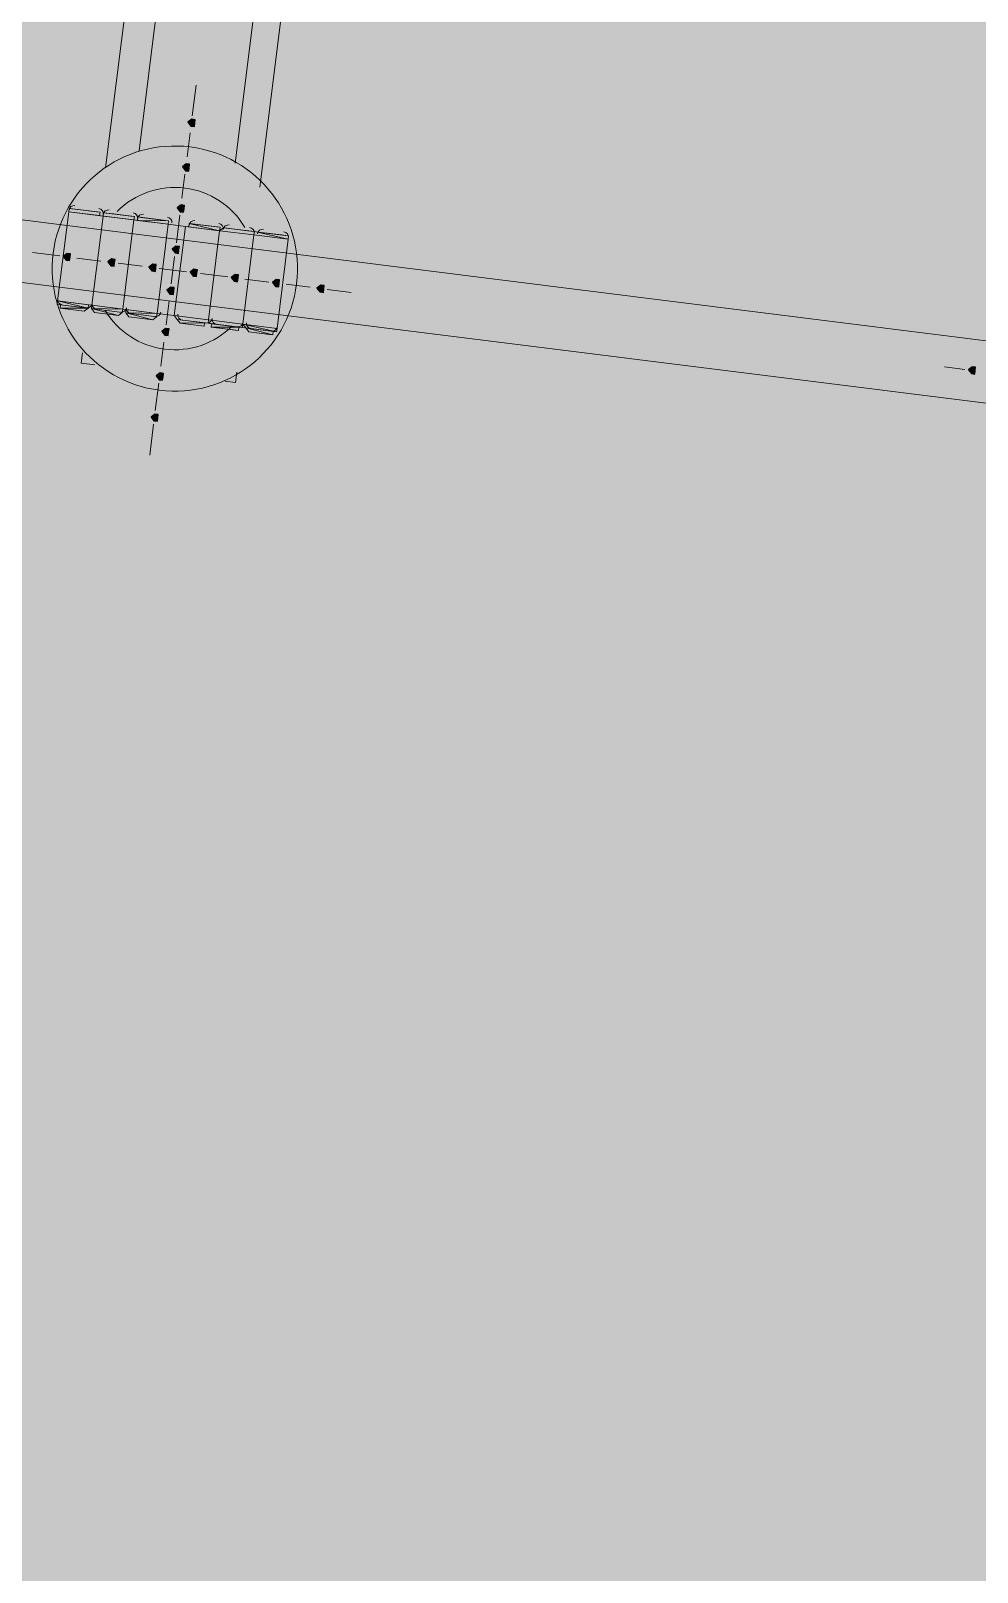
# Model space of a CAD drawing. Header units: metres. Extents: x -4 to 509425, y 7549 to 4732445.
# Drawn here: x 476029.054 to 476031.373, y 4719740.598 to 4719744.376 of the extents above; entities that cross this region are included whole.
import ezdxf

# ---------------------------------------------------------------- set-up
doc = ezdxf.new("R2010")
doc.units = ezdxf.units.M
doc.header["$LTSCALE"] = 0.01
doc.header["$MEASUREMENT"] = 0
doc.layers.get('0').update_dxf_attribs({"lineweight": 0})
doc.layers.add('_SUBESTACIÓN', color=1, linetype='Continuous')
doc.layers.add('SUBESTACION LA VID', color=253, linetype='Continuous')

# ---------------------------------------------------------------- blocks, each defined once
blk = doc.blocks.new('A$Cfff6051d')
at = {"layer": 'SUBESTACION LA VID', "transparency": 33554687}
h = blk.add_hatch(color=256, dxfattribs=at)
h.dxf.hatch_style = 2
h.paths.add_polyline_path([(476029.4561, 4719744.1493), (476029.4571, 4719744.1577), (476029.4487, 4719744.1588), (476029.4393, 4719744.1514), (476029.4466, 4719744.142), (476029.455, 4719744.1409)])
h = blk.add_hatch(color=256, dxfattribs=at)
h.dxf.hatch_style = 2
h.paths.add_polyline_path([(476029.4424, 4719744.0401), (476029.4434, 4719744.0485), (476029.435, 4719744.0496), (476029.4256, 4719744.0422), (476029.4329, 4719744.0328), (476029.4413, 4719744.0317)])
h = blk.add_hatch(color=256, dxfattribs=at)
h.dxf.hatch_style = 2
h.paths.add_polyline_path([(476029.4297, 4719743.9393), (476029.4308, 4719743.9477), (476029.4224, 4719743.9488), (476029.4129, 4719743.9414), (476029.4203, 4719743.932), (476029.4287, 4719743.9309)])
h = blk.add_hatch(color=256, dxfattribs=at)
h.dxf.hatch_style = 2
h.paths.add_polyline_path([(476029.4171, 4719743.8385), (476029.4181, 4719743.8469), (476029.4097, 4719743.8479), (476029.4003, 4719743.8406), (476029.4076, 4719743.8311), (476029.416, 4719743.8301)])
h = blk.add_hatch(color=256, dxfattribs=at)
h.dxf.hatch_style = 2
h.paths.add_polyline_path([(476029.1504, 4719743.8207), (476029.1514, 4719743.8291), (476029.143, 4719743.8302), (476029.1336, 4719743.8228), (476029.1409, 4719743.8134), (476029.1493, 4719743.8123)])
h = blk.add_hatch(color=256, dxfattribs=at)
h.dxf.hatch_style = 2
h.paths.add_polyline_path([(476029.2596, 4719743.807), (476029.2606, 4719743.8154), (476029.2522, 4719743.8165), (476029.2428, 4719743.8092), (476029.2501, 4719743.7997), (476029.2585, 4719743.7986)])
h = blk.add_hatch(color=256, dxfattribs=at)
h.dxf.hatch_style = 2
h.paths.add_polyline_path([(476029.3604, 4719743.7944), (476029.3614, 4719743.8028), (476029.353, 4719743.8039), (476029.3436, 4719743.7965), (476029.3509, 4719743.7871), (476029.3593, 4719743.786)])
h = blk.add_hatch(color=256, dxfattribs=at)
h.dxf.hatch_style = 2
h.paths.add_polyline_path([(476029.4612, 4719743.7818), (476029.4622, 4719743.7902), (476029.4538, 4719743.7912), (476029.4444, 4719743.7839), (476029.4517, 4719743.7744), (476029.4601, 4719743.7734)])
h = blk.add_hatch(color=256, dxfattribs=at)
h.dxf.hatch_style = 2
h.paths.add_polyline_path([(476029.562, 4719743.7691), (476029.563, 4719743.7775), (476029.5546, 4719743.7786), (476029.5452, 4719743.7712), (476029.5525, 4719743.7618), (476029.5609, 4719743.7607)])
h = blk.add_hatch(color=256, dxfattribs=at)
h.dxf.hatch_style = 2
h.paths.add_polyline_path([(476029.6628, 4719743.7565), (476029.6638, 4719743.7649), (476029.6554, 4719743.766), (476029.646, 4719743.7586), (476029.6533, 4719743.7492), (476029.6617, 4719743.7481)])
h = blk.add_hatch(color=256, dxfattribs=at)
h.dxf.hatch_style = 2
h.paths.add_polyline_path([(476029.4045, 4719743.7377), (476029.4055, 4719743.7461), (476029.3971, 4719743.7471), (476029.3877, 4719743.7398), (476029.395, 4719743.7303), (476029.4034, 4719743.7293)])
h = blk.add_hatch(color=256, dxfattribs=at)
h.dxf.hatch_style = 2
h.paths.add_polyline_path([(476029.772, 4719743.7428), (476029.773, 4719743.7512), (476029.7646, 4719743.7523), (476029.7552, 4719743.7449), (476029.7625, 4719743.7355), (476029.7709, 4719743.7344)])
h = blk.add_hatch(color=256, dxfattribs=at)
h.dxf.hatch_style = 2
h.paths.add_polyline_path([(476029.3918, 4719743.6369), (476029.3929, 4719743.6453), (476029.3845, 4719743.6463), (476029.375, 4719743.639), (476029.3824, 4719743.6295), (476029.3908, 4719743.6285)])
h = blk.add_hatch(color=256, dxfattribs=at)
h.dxf.hatch_style = 2
h.paths.add_polyline_path([(476029.3781, 4719743.5277), (476029.3792, 4719743.5361), (476029.3708, 4719743.5371), (476029.3613, 4719743.5298), (476029.3687, 4719743.5203), (476029.3771, 4719743.5193)])
h = blk.add_hatch(color=256, dxfattribs=at)
h.dxf.hatch_style = 2
h.paths.add_polyline_path([(476031.368, 4719743.5427), (476031.3691, 4719743.5511), (476031.3607, 4719743.5522), (476031.3512, 4719743.5448), (476031.3586, 4719743.5354), (476031.367, 4719743.5343)])
h = blk.add_hatch(color=256, dxfattribs=at)
h.dxf.hatch_style = 2
h.paths.add_polyline_path([(476029.3655, 4719743.4269), (476029.3665, 4719743.4353), (476029.3581, 4719743.4363), (476029.3487, 4719743.429), (476029.356, 4719743.4195), (476029.3644, 4719743.4185)])
at = {"layer": 'SUBESTACION LA VID', "lineweight": 15}
for p, q in [((476070.5903, 4719738.7022), (475974.8433, 4719750.706)), ((476070.5713, 4719738.551), (475974.8243, 4719750.5548)), ((476029.2376, 4719744.0402), (476029.6157, 4719747.0559)), ((476029.6156, 4719743.9928), (476029.9937, 4719747.0085)), ((476029.686, 4719747.0044), (476029.3195, 4719744.0811)), ((476029.9212, 4719746.9749), (476029.5547, 4719744.0516)), ((476029.4592, 4719744.2428), (476029.4498, 4719744.1672)), ((476029.4445, 4719744.1252), (476029.4371, 4719744.0664)), ((476029.4319, 4719744.0244), (476029.4245, 4719743.9656)), ((476029.1473, 4719743.932), (476029.1199, 4719743.7136)), ((476029.2155, 4719743.932), (476029.1567, 4719743.9394)), ((476029.2313, 4719743.9215), (476029.2039, 4719743.7031)), ((476029.2039, 4719743.7031), (476029.2313, 4719743.9215)), ((476029.2995, 4719743.9215), (476029.2407, 4719743.9289)), ((476029.3069, 4719743.912), (476029.2795, 4719743.6936)), ((476029.2795, 4719743.6936), (476029.3069, 4719743.912)), ((476029.3835, 4719743.911), (476029.3247, 4719743.9183)), ((476029.4192, 4719743.9236), (476029.4108, 4719743.8563)), ((476029.3635, 4719743.6831), (476029.3909, 4719743.9015)), ((476029.4055, 4719743.6778), (476029.4329, 4719743.8962)), ((476029.4507, 4719743.9025), (476029.5095, 4719743.8952)), ((476029.5169, 4719743.8857), (476029.4895, 4719743.6673)), ((476029.4895, 4719743.6673), (476029.5169, 4719743.8857)), ((476029.5347, 4719743.892), (476029.5851, 4719743.8857)), ((476029.6009, 4719743.8752), (476029.5735, 4719743.6568)), ((476029.5735, 4719743.6568), (476029.6009, 4719743.8752)), ((476029.6187, 4719743.8815), (476029.6691, 4719743.8752)), ((476029.6849, 4719743.8646), (476029.6575, 4719743.6462)), ((476029.1252, 4719743.8239), (476029.058, 4719743.8323)), ((476029.226, 4719743.8113), (476029.1672, 4719743.8186)), ((476029.3268, 4719743.7986), (476029.268, 4719743.806)), ((476029.4066, 4719743.8227), (476029.3982, 4719743.7555)), ((476029.436, 4719743.7849), (476029.3688, 4719743.7934)), ((476029.5368, 4719743.7723), (476029.4696, 4719743.7807)), ((476029.6376, 4719743.7597), (476029.5788, 4719743.767)), ((476029.7384, 4719743.747), (476029.6796, 4719743.7544)), ((476029.8392, 4719743.7344), (476029.7804, 4719743.7418)), ((476029.1262, 4719743.6958), (476029.185, 4719743.6884)), ((476029.2102, 4719743.6853), (476029.269, 4719743.6779)), ((476029.3929, 4719743.7135), (476029.3855, 4719743.6547)), ((476029.2942, 4719743.6747), (476029.353, 4719743.6674)), ((476029.479, 4719743.6516), (476029.4202, 4719743.6589)), ((476029.5546, 4719743.6421), (476029.5042, 4719743.6484)), ((476029.3803, 4719743.6127), (476029.3729, 4719743.5539)), ((476029.6386, 4719743.6315), (476029.5882, 4719743.6379)), ((476031.3428, 4719743.5459), (476031.2924, 4719743.5522)), ((476029.3676, 4719743.5119), (476029.3592, 4719743.4447)), ((476029.355, 4719743.4111), (476029.3455, 4719743.3355))]:
    blk.add_line(p, q, dxfattribs=at)
at = {"layer": 'SUBESTACION LA VID', "lineweight": 0}
for p, q in [((476029.1473, 4719743.932), (476029.2229, 4719743.9226)), ((476029.1483, 4719743.9404), (476029.2239, 4719743.931)), ((476029.1483, 4719743.9404), (476029.2239, 4719743.931)), ((476029.1483, 4719743.9404), (476029.2239, 4719743.931)), ((476029.1483, 4719743.9404), (476029.2239, 4719743.931)), ((476029.1483, 4719743.9404), (476029.2239, 4719743.931)), ((476029.1567, 4719743.9394), (476029.2239, 4719743.931)), ((476029.1567, 4719743.9394), (476029.2239, 4719743.931)), ((476029.1567, 4719743.9394), (476029.2155, 4719743.932)), ((476029.2313, 4719743.9215), (476029.3069, 4719743.912)), ((476029.2323, 4719743.9299), (476029.3079, 4719743.9204)), ((476029.2323, 4719743.9299), (476029.3079, 4719743.9204)), ((476029.2323, 4719743.9299), (476029.3079, 4719743.9204)), ((476029.2323, 4719743.9299), (476029.3079, 4719743.9204)), ((476029.2407, 4719743.9289), (476029.3079, 4719743.9204)), ((476029.2407, 4719743.9289), (476029.2995, 4719743.9215)), ((476029.2407, 4719743.9289), (476029.2995, 4719743.9215)), ((476029.3069, 4719743.912), (476029.3909, 4719743.9015)), ((476029.3153, 4719743.911), (476029.3909, 4719743.9015)), ((476029.3153, 4719743.911), (476029.3909, 4719743.9015)), ((476029.3153, 4719743.911), (476029.3909, 4719743.9015)), ((476029.3153, 4719743.911), (476029.3919, 4719743.9099)), ((476029.3163, 4719743.9194), (476029.3919, 4719743.9099)), ((476029.3163, 4719743.9194), (476029.3919, 4719743.9099)), ((476029.3163, 4719743.9194), (476029.3919, 4719743.9099)), ((476029.3163, 4719743.9194), (476029.3835, 4719743.911)), ((476029.3163, 4719743.9194), (476029.3835, 4719743.911)), ((476029.3247, 4719743.9183), (476029.3835, 4719743.911)), ((476029.3247, 4719743.9183), (476029.3835, 4719743.911)), ((476029.4413, 4719743.8952), (476029.5169, 4719743.8857)), ((476029.4423, 4719743.9036), (476029.5169, 4719743.8857)), ((476029.4423, 4719743.9036), (476029.5179, 4719743.8941)), ((476029.4423, 4719743.9036), (476029.5179, 4719743.8941)), ((476029.4423, 4719743.9036), (476029.5179, 4719743.8941)), ((476029.4423, 4719743.9036), (476029.5095, 4719743.8952)), ((476029.4423, 4719743.9036), (476029.5095, 4719743.8952)), ((476029.4507, 4719743.9025), (476029.5095, 4719743.8952)), ((476029.4507, 4719743.9025), (476029.5095, 4719743.8952)), ((476029.5169, 4719743.8857), (476029.6009, 4719743.8752)), ((476029.5169, 4719743.8857), (476029.6009, 4719743.8752)), ((476029.5263, 4719743.8931), (476029.6019, 4719743.8836)), ((476029.5263, 4719743.8931), (476029.6019, 4719743.8836)), ((476029.5263, 4719743.8931), (476029.5935, 4719743.8846)), ((476029.5263, 4719743.8931), (476029.5935, 4719743.8846)), ((476029.5263, 4719743.8931), (476029.5935, 4719743.8846)), ((476029.5263, 4719743.8931), (476029.5935, 4719743.8846)), ((476029.5347, 4719743.892), (476029.5935, 4719743.8846)), ((476029.5347, 4719743.892), (476029.5935, 4719743.8846)), ((476029.6009, 4719743.8752), (476029.6849, 4719743.8646)), ((476029.6009, 4719743.8752), (476029.6849, 4719743.8646)), ((476029.6103, 4719743.8825), (476029.6859, 4719743.873)), ((476029.6103, 4719743.8825), (476029.6859, 4719743.873)), ((476029.6103, 4719743.8825), (476029.6775, 4719743.8741)), ((476029.6103, 4719743.8825), (476029.6775, 4719743.8741)), ((476029.6187, 4719743.8815), (476029.6775, 4719743.8741)), ((476029.6187, 4719743.8815), (476029.6775, 4719743.8741)), ((476029.1944, 4719743.6958), (476029.1188, 4719743.7052)), ((476029.1944, 4719743.6958), (476029.1188, 4719743.7052)), ((476029.1955, 4719743.7042), (476029.1199, 4719743.7136)), ((476029.1944, 4719743.6958), (476029.1262, 4719743.6958)), ((476029.1944, 4719743.6958), (476029.1272, 4719743.7042)), ((476029.269, 4719743.6779), (476029.2028, 4719743.6947)), ((476029.2784, 4719743.6852), (476029.2028, 4719743.6947)), ((476029.2784, 4719743.6852), (476029.2028, 4719743.6947)), ((476029.2784, 4719743.6852), (476029.2028, 4719743.6947)), ((476029.2784, 4719743.6852), (476029.2028, 4719743.6947)), ((476029.2784, 4719743.6852), (476029.2028, 4719743.6947)), ((476029.2784, 4719743.6852), (476029.2028, 4719743.6947)), ((476029.2795, 4719743.6936), (476029.2028, 4719743.6947)), ((476029.2795, 4719743.6936), (476029.2039, 4719743.7031)), ((476029.2795, 4719743.6936), (476029.2039, 4719743.7031)), ((476029.269, 4719743.6779), (476029.2102, 4719743.6853)), ((476029.269, 4719743.6779), (476029.2102, 4719743.6853)), ((476029.353, 4719743.6674), (476029.2868, 4719743.6842)), ((476029.3624, 4719743.6747), (476029.2868, 4719743.6842)), ((476029.3624, 4719743.6747), (476029.2868, 4719743.6842)), ((476029.3624, 4719743.6747), (476029.2868, 4719743.6842)), ((476029.3624, 4719743.6747), (476029.2868, 4719743.6842)), ((476029.3624, 4719743.6747), (476029.2868, 4719743.6842)), ((476029.3624, 4719743.6747), (476029.2868, 4719743.6842)), ((476029.3635, 4719743.6831), (476029.2868, 4719743.6842)), ((476029.48, 4719743.66), (476029.4128, 4719743.6684)), ((476029.4884, 4719743.6589), (476029.4128, 4719743.6684)), ((476029.4884, 4719743.6589), (476029.4128, 4719743.6684)), ((476029.479, 4719743.6516), (476029.4202, 4719743.6589)), ((476029.5724, 4719743.6484), (476029.4884, 4719743.6589)), ((476029.563, 4719743.641), (476029.4958, 4719743.6494)), ((476029.564, 4719743.6494), (476029.4958, 4719743.6494)), ((476029.5724, 4719743.6484), (476029.4968, 4719743.6578)), ((476029.5724, 4719743.6484), (476029.4968, 4719743.6578)), ((476029.5724, 4719743.6484), (476029.4968, 4719743.6578)), ((476029.563, 4719743.641), (476029.5042, 4719743.6484)), ((476029.647, 4719743.6305), (476029.5808, 4719743.6473)), ((476029.647, 4719743.6305), (476029.5808, 4719743.6473)), ((476029.648, 4719743.6389), (476029.5808, 4719743.6473)), ((476029.648, 4719743.6389), (476029.5808, 4719743.6473)), ((476029.6564, 4719743.6378), (476029.5808, 4719743.6473)), ((476029.6564, 4719743.6378), (476029.5808, 4719743.6473)), ((476029.6564, 4719743.6378), (476029.5808, 4719743.6473)), ((476029.647, 4719743.6305), (476029.5882, 4719743.6379))]:
    blk.add_line(p, q, dxfattribs=at)
at = {"layer": 'SUBESTACION LA VID', "lineweight": 15}
for points in [[(476070.5713, 4719738.551), (476070.5903, 4719738.7022), (475974.8433, 4719750.706), (475974.8243, 4719750.5548), (476070.5713, 4719738.551)], [(476029.2575, 4719743.9268), (476029.2407, 4719743.9289), (476029.2323, 4719743.9299), (476029.2313, 4719743.9215), (476029.2229, 4719743.9226), (476029.2239, 4719743.931), (476029.2155, 4719743.932), (476029.1567, 4719743.9394), (476029.1483, 4719743.9404), (476029.1473, 4719743.932), (476029.1199, 4719743.7136), (476029.1188, 4719743.7052), (476029.1272, 4719743.7042), (476029.1262, 4719743.6958), (476029.185, 4719743.6884), (476029.1944, 4719743.6958), (476029.1955, 4719743.7042), (476029.2039, 4719743.7031), (476029.2028, 4719743.6947), (476029.2102, 4719743.6853), (476029.269, 4719743.6779), (476029.2784, 4719743.6852), (476029.2795, 4719743.6936), (476029.2879, 4719743.6926), (476029.2868, 4719743.6842), (476029.2942, 4719743.6747), (476029.353, 4719743.6674), (476029.3624, 4719743.6747), (476029.3635, 4719743.6831), (476029.4055, 4719743.6778), (476029.4128, 4719743.6684), (476029.4202, 4719743.6589), (476029.479, 4719743.6516), (476029.48, 4719743.66), (476029.4884, 4719743.6589), (476029.4895, 4719743.6673), (476029.4884, 4719743.6589), (476029.4968, 4719743.6578), (476029.4958, 4719743.6494), (476029.5042, 4719743.6484), (476029.5546, 4719743.6421), (476029.563, 4719743.641), (476029.564, 4719743.6494), (476029.5724, 4719743.6484), (476029.5735, 4719743.6568), (476029.5808, 4719743.6473), (476029.5882, 4719743.6379), (476029.6386, 4719743.6315), (476029.647, 4719743.6305), (476029.648, 4719743.6389), (476029.6564, 4719743.6378), (476029.6575, 4719743.6462), (476029.6849, 4719743.8646), (476029.6859, 4719743.873), (476029.6775, 4719743.8741), (476029.6691, 4719743.8752), (476029.6187, 4719743.8815), (476029.6103, 4719743.8825), (476029.6019, 4719743.8836), (476029.6009, 4719743.8752), (476029.6019, 4719743.8836), (476029.5935, 4719743.8846), (476029.5851, 4719743.8857), (476029.5347, 4719743.892), (476029.5263, 4719743.8931), (476029.5169, 4719743.8857), (476029.5179, 4719743.8941), (476029.5095, 4719743.8952), (476029.4507, 4719743.9025), (476029.4423, 4719743.9036), (476029.4413, 4719743.8952), (476029.4329, 4719743.8962), (476029.3909, 4719743.9015), (476029.3919, 4719743.9099), (476029.3835, 4719743.911), (476029.3247, 4719743.9183), (476029.3163, 4719743.9194), (476029.3153, 4719743.911), (476029.3069, 4719743.912), (476029.3079, 4719743.9204), (476029.2995, 4719743.9215), (476029.2575, 4719743.9268)], [(476029.2112, 4719743.5571), (476029.1776, 4719743.5614), (476029.1807, 4719743.5866)], [(476029.5304, 4719743.5171), (476029.5556, 4719743.514), (476029.5587, 4719743.5392)]]:
    blk.add_lwpolyline(points, dxfattribs=at)
at = {"layer": 'SUBESTACION LA VID'}
for points in [[(476029.4561, 4719744.1493), (476029.4571, 4719744.1577), (476029.4487, 4719744.1588), (476029.4393, 4719744.1514), (476029.4466, 4719744.142), (476029.455, 4719744.1409)], [(476029.4424, 4719744.0401), (476029.4434, 4719744.0485), (476029.435, 4719744.0496), (476029.4256, 4719744.0422), (476029.4329, 4719744.0328), (476029.4413, 4719744.0317)], [(476029.4297, 4719743.9393), (476029.4308, 4719743.9477), (476029.4224, 4719743.9488), (476029.4129, 4719743.9414), (476029.4203, 4719743.932), (476029.4287, 4719743.9309)], [(476029.4171, 4719743.8385), (476029.4181, 4719743.8469), (476029.4097, 4719743.8479), (476029.4003, 4719743.8406), (476029.4076, 4719743.8311), (476029.416, 4719743.8301)], [(476029.1504, 4719743.8207), (476029.1514, 4719743.8291), (476029.143, 4719743.8302), (476029.1336, 4719743.8228), (476029.1409, 4719743.8134), (476029.1493, 4719743.8123)], [(476029.2596, 4719743.807), (476029.2606, 4719743.8154), (476029.2522, 4719743.8165), (476029.2428, 4719743.8092), (476029.2501, 4719743.7997), (476029.2585, 4719743.7986)], [(476029.3604, 4719743.7944), (476029.3614, 4719743.8028), (476029.353, 4719743.8039), (476029.3436, 4719743.7965), (476029.3509, 4719743.7871), (476029.3593, 4719743.786)], [(476029.4612, 4719743.7818), (476029.4622, 4719743.7902), (476029.4538, 4719743.7912), (476029.4444, 4719743.7839), (476029.4517, 4719743.7744), (476029.4601, 4719743.7734)], [(476029.562, 4719743.7691), (476029.563, 4719743.7775), (476029.5546, 4719743.7786), (476029.5452, 4719743.7712), (476029.5525, 4719743.7618), (476029.5609, 4719743.7607)], [(476029.6628, 4719743.7565), (476029.6638, 4719743.7649), (476029.6554, 4719743.766), (476029.646, 4719743.7586), (476029.6533, 4719743.7492), (476029.6617, 4719743.7481)], [(476029.4045, 4719743.7377), (476029.4055, 4719743.7461), (476029.3971, 4719743.7471), (476029.3877, 4719743.7398), (476029.395, 4719743.7303), (476029.4034, 4719743.7293)], [(476029.772, 4719743.7428), (476029.773, 4719743.7512), (476029.7646, 4719743.7523), (476029.7552, 4719743.7449), (476029.7625, 4719743.7355), (476029.7709, 4719743.7344)], [(476029.3918, 4719743.6369), (476029.3929, 4719743.6453), (476029.3845, 4719743.6463), (476029.375, 4719743.639), (476029.3824, 4719743.6295), (476029.3908, 4719743.6285)], [(476029.3781, 4719743.5277), (476029.3792, 4719743.5361), (476029.3708, 4719743.5371), (476029.3613, 4719743.5298), (476029.3687, 4719743.5203), (476029.3771, 4719743.5193)], [(476031.368, 4719743.5427), (476031.3691, 4719743.5511), (476031.3607, 4719743.5522), (476031.3512, 4719743.5448), (476031.3586, 4719743.5354), (476031.367, 4719743.5343)], [(476029.3655, 4719743.4269), (476029.3665, 4719743.4353), (476029.3581, 4719743.4363), (476029.3487, 4719743.429), (476029.356, 4719743.4195), (476029.3644, 4719743.4185)]]:
    blk.add_lwpolyline(points, close=True, dxfattribs=at)
at = {"layer": 'SUBESTACION LA VID', "lineweight": 0}
for points in [[(476029.4561, 4719744.1493), (476029.4571, 4719744.1577), (476029.4487, 4719744.1588), (476029.4393, 4719744.1514), (476029.4466, 4719744.142), (476029.455, 4719744.1409)], [(476029.4424, 4719744.0401), (476029.4434, 4719744.0485), (476029.435, 4719744.0496), (476029.4256, 4719744.0422), (476029.4329, 4719744.0328), (476029.4413, 4719744.0317)], [(476029.4297, 4719743.9393), (476029.4308, 4719743.9477), (476029.4224, 4719743.9488), (476029.4129, 4719743.9414), (476029.4203, 4719743.932), (476029.4287, 4719743.9309)], [(476029.4171, 4719743.8385), (476029.4181, 4719743.8469), (476029.4097, 4719743.8479), (476029.4003, 4719743.8406), (476029.4076, 4719743.8311), (476029.416, 4719743.8301)], [(476029.1504, 4719743.8207), (476029.1514, 4719743.8291), (476029.143, 4719743.8302), (476029.1336, 4719743.8228), (476029.1409, 4719743.8134), (476029.1493, 4719743.8123)], [(476029.2596, 4719743.807), (476029.2606, 4719743.8154), (476029.2522, 4719743.8165), (476029.2428, 4719743.8092), (476029.2501, 4719743.7997), (476029.2585, 4719743.7986)], [(476029.3604, 4719743.7944), (476029.3614, 4719743.8028), (476029.353, 4719743.8039), (476029.3436, 4719743.7965), (476029.3509, 4719743.7871), (476029.3593, 4719743.786)], [(476029.4612, 4719743.7818), (476029.4622, 4719743.7902), (476029.4538, 4719743.7912), (476029.4444, 4719743.7839), (476029.4517, 4719743.7744), (476029.4601, 4719743.7734)], [(476029.562, 4719743.7691), (476029.563, 4719743.7775), (476029.5546, 4719743.7786), (476029.5452, 4719743.7712), (476029.5525, 4719743.7618), (476029.5609, 4719743.7607)], [(476029.6628, 4719743.7565), (476029.6638, 4719743.7649), (476029.6554, 4719743.766), (476029.646, 4719743.7586), (476029.6533, 4719743.7492), (476029.6617, 4719743.7481)], [(476029.4045, 4719743.7377), (476029.4055, 4719743.7461), (476029.3971, 4719743.7471), (476029.3877, 4719743.7398), (476029.395, 4719743.7303), (476029.4034, 4719743.7293)], [(476029.772, 4719743.7428), (476029.773, 4719743.7512), (476029.7646, 4719743.7523), (476029.7552, 4719743.7449), (476029.7625, 4719743.7355), (476029.7709, 4719743.7344)], [(476029.3918, 4719743.6369), (476029.3929, 4719743.6453), (476029.3845, 4719743.6463), (476029.375, 4719743.639), (476029.3824, 4719743.6295), (476029.3908, 4719743.6285)], [(476029.3781, 4719743.5277), (476029.3792, 4719743.5361), (476029.3708, 4719743.5371), (476029.3613, 4719743.5298), (476029.3687, 4719743.5203), (476029.3771, 4719743.5193)], [(476031.368, 4719743.5427), (476031.3691, 4719743.5511), (476031.3607, 4719743.5522), (476031.3512, 4719743.5448), (476031.3586, 4719743.5354), (476031.367, 4719743.5343)], [(476029.3655, 4719743.4269), (476029.3665, 4719743.4353), (476029.3581, 4719743.4363), (476029.3487, 4719743.429), (476029.356, 4719743.4195), (476029.3644, 4719743.4185)]]:
    blk.add_lwpolyline(points, close=True, dxfattribs=at)
for points in [[(476029.3909, 4719743.9015), (476029.1473, 4719743.932), (476029.3069, 4719743.912)], [(476029.3069, 4719743.912), (476029.2313, 4719743.9215), (476029.1473, 4719743.932)], [(476029.1473, 4719743.932), (476029.2229, 4719743.9226), (476029.1473, 4719743.932)], [(476029.2313, 4719743.9215), (476029.3069, 4719743.912), (476029.2313, 4719743.9215)], [(476029.2407, 4719743.9289), (476029.2995, 4719743.9215), (476029.2407, 4719743.9289)], [(476029.6009, 4719743.8752), (476029.5169, 4719743.8857), (476029.4329, 4719743.8962), (476029.5169, 4719743.8857)], [(476029.4329, 4719743.8962), (476029.5169, 4719743.8857), (476029.6009, 4719743.8752)], [(476029.6009, 4719743.8752), (476029.6849, 4719743.8646), (476029.6019, 4719743.8836)], [(476029.6103, 4719743.8825), (476029.6775, 4719743.8741), (476029.6103, 4719743.8825)], [(476029.1188, 4719743.7052), (476029.1944, 4719743.6958), (476029.1199, 4719743.7136)], [(476029.1944, 4719743.6958), (476029.1188, 4719743.7052), (476029.1944, 4719743.6958)], [(476029.1199, 4719743.7136), (476029.2039, 4719743.7031), (476029.3635, 4719743.6831)], [(476029.185, 4719743.6884), (476029.1262, 4719743.6958), (476029.185, 4719743.6884)], [(476029.2879, 4719743.6926), (476029.3635, 4719743.6831), (476029.2795, 4719743.6936)], [(476029.353, 4719743.6674), (476029.2942, 4719743.6747), (476029.353, 4719743.6674)], [(476029.4055, 4719743.6778), (476029.4895, 4719743.6673), (476029.5735, 4719743.6568)], [(476029.6575, 4719743.6462), (476029.4055, 4719743.6778), (476029.4895, 4719743.6673)], [(476029.4202, 4719743.6589), (476029.48, 4719743.66), (476029.4128, 4719743.6684)], [(476029.4884, 4719743.6589), (476029.4128, 4719743.6684), (476029.4884, 4719743.6589)], [(476029.5735, 4719743.6568), (476029.4895, 4719743.6673), (476029.5735, 4719743.6568), (476029.6575, 4719743.6462)], [(476029.4895, 4719743.6673), (476029.6575, 4719743.6462), (476029.5735, 4719743.6568)], [(476029.564, 4719743.6494), (476029.4968, 4719743.6578), (476029.5724, 4719743.6484)], [(476029.5724, 4719743.6484), (476029.6564, 4719743.6378), (476029.5735, 4719743.6568)]]:
    blk.add_lwpolyline(points, dxfattribs=at)
at = {"layer": 'SUBESTACION LA VID', "lineweight": 15}
for points, knots in [([(476029.1089, 4719743.8302), (476029.0882, 4719743.6655), (476029.205, 4719743.5153), (476029.3697, 4719743.4946), (476029.5344, 4719743.474), (476029.6847, 4719743.5907), (476029.7053, 4719743.7554), (476029.726, 4719743.9201), (476029.6092, 4719744.0704), (476029.4445, 4719744.091), (476029.2798, 4719744.1117), (476029.1295, 4719743.9949), (476029.1089, 4719743.8302)], [0, 0, 0, 0, 1, 1, 1, 2, 2, 2, 3, 3, 3, 4, 4, 4, 4]), ([(476029.5785, 4719743.8939), (476029.5472, 4719743.947), (476029.493, 4719743.9826), (476029.4319, 4719743.9902), (476029.3707, 4719743.9979), (476029.3094, 4719743.9768), (476029.266, 4719743.9331)], [0, 0, 0, 0, 1, 1, 1, 2, 2, 2, 2]), ([(476029.2361, 4719743.6911), (476029.2675, 4719743.6384), (476029.3214, 4719743.603), (476029.3824, 4719743.5954), (476029.4433, 4719743.5878), (476029.5043, 4719743.6087), (476029.5477, 4719743.6521)], [0, 0, 0, 0, 1, 1, 1, 2, 2, 2, 2])]:
    blk.add_open_spline(points, degree=3, knots=knots, dxfattribs=at)
for points in [[(476029.162, 4719743.9473), (476029.155, 4719743.9481), (476029.1487, 4719743.9432), (476029.1478, 4719743.9362)], [(476029.2318, 4719743.9257), (476029.2327, 4719743.9327), (476029.2277, 4719743.939), (476029.2208, 4719743.9399)], [(476029.246, 4719743.9367), (476029.239, 4719743.9376), (476029.2327, 4719743.9327), (476029.2318, 4719743.9257)], [(476029.3158, 4719743.9152), (476029.3167, 4719743.9221), (476029.3117, 4719743.9285), (476029.3048, 4719743.9294)], [(476029.33, 4719743.9262), (476029.323, 4719743.9271), (476029.3167, 4719743.9221), (476029.3158, 4719743.9152)], [(476029.3998, 4719743.9047), (476029.4007, 4719743.9116), (476029.3957, 4719743.918), (476029.3888, 4719743.9188)], [(476029.456, 4719743.9104), (476029.449, 4719743.9113), (476029.4427, 4719743.9063), (476029.4418, 4719743.8994)], [(476029.5258, 4719743.8889), (476029.5267, 4719743.8958), (476029.5217, 4719743.9022), (476029.5148, 4719743.903)], [(476029.54, 4719743.8999), (476029.533, 4719743.9008), (476029.5267, 4719743.8958), (476029.5258, 4719743.8889)], [(476029.6014, 4719743.8794), (476029.6023, 4719743.8863), (476029.5973, 4719743.8927), (476029.5904, 4719743.8936)], [(476029.624, 4719743.8893), (476029.617, 4719743.8902), (476029.6107, 4719743.8853), (476029.6098, 4719743.8783)], [(476029.6854, 4719743.8688), (476029.6863, 4719743.8758), (476029.6813, 4719743.8822), (476029.6744, 4719743.883)], [(476029.1204, 4719743.7178), (476029.1195, 4719743.7109), (476029.1245, 4719743.7045), (476029.1314, 4719743.7037)], [(476029.1902, 4719743.6963), (476029.1972, 4719743.6954), (476029.2035, 4719743.7003), (476029.2044, 4719743.7073)], [(476029.2044, 4719743.7073), (476029.2035, 4719743.7003), (476029.2085, 4719743.694), (476029.2154, 4719743.6931)], [(476029.2742, 4719743.6858), (476029.2812, 4719743.6849), (476029.2875, 4719743.6898), (476029.2884, 4719743.6968)], [(476029.2884, 4719743.6968), (476029.2875, 4719743.6898), (476029.2925, 4719743.6835), (476029.2994, 4719743.6826)], [(476029.3582, 4719743.6752), (476029.3652, 4719743.6744), (476029.3715, 4719743.6793), (476029.3724, 4719743.6862)], [(476029.4144, 4719743.681), (476029.4135, 4719743.674), (476029.4185, 4719743.6677), (476029.4254, 4719743.6668)], [(476029.4842, 4719743.6594), (476029.4912, 4719743.6586), (476029.4975, 4719743.6635), (476029.4984, 4719743.6704)], [(476029.4984, 4719743.6704), (476029.4975, 4719743.6635), (476029.5025, 4719743.6571), (476029.5094, 4719743.6563)], [(476029.5598, 4719743.65), (476029.5668, 4719743.6491), (476029.5731, 4719743.654), (476029.574, 4719743.661)], [(476029.5824, 4719743.6599), (476029.5815, 4719743.653), (476029.5865, 4719743.6466), (476029.5934, 4719743.6457)], [(476029.6438, 4719743.6394), (476029.6508, 4719743.6385), (476029.6571, 4719743.6435), (476029.658, 4719743.6504)]]:
    blk.add_open_spline(points, degree=3, dxfattribs=at)

msp = doc.modelspace()

# ---------------------------------------------------------------- hatches: boundary and pattern name
at = {"layer": '_SUBESTACIÓN', "transparency": 33554559}
h = msp.add_hatch(color=1, dxfattribs=at)
h.dxf.hatch_style = 1
h.paths.add_polyline_path([(475968.6399, 4719805.825), (476089.9386, 4719790.615), (476078.1686, 4719696.74), (475956.8686, 4719711.9502)])

# ---------------------------------------------------------------- block references
at = {"linetype": 'Continuous'}
msp.add_blockref('A$Cfff6051d', (0, 0), dxfattribs=at)

doc.saveas('drawing.dxf')
